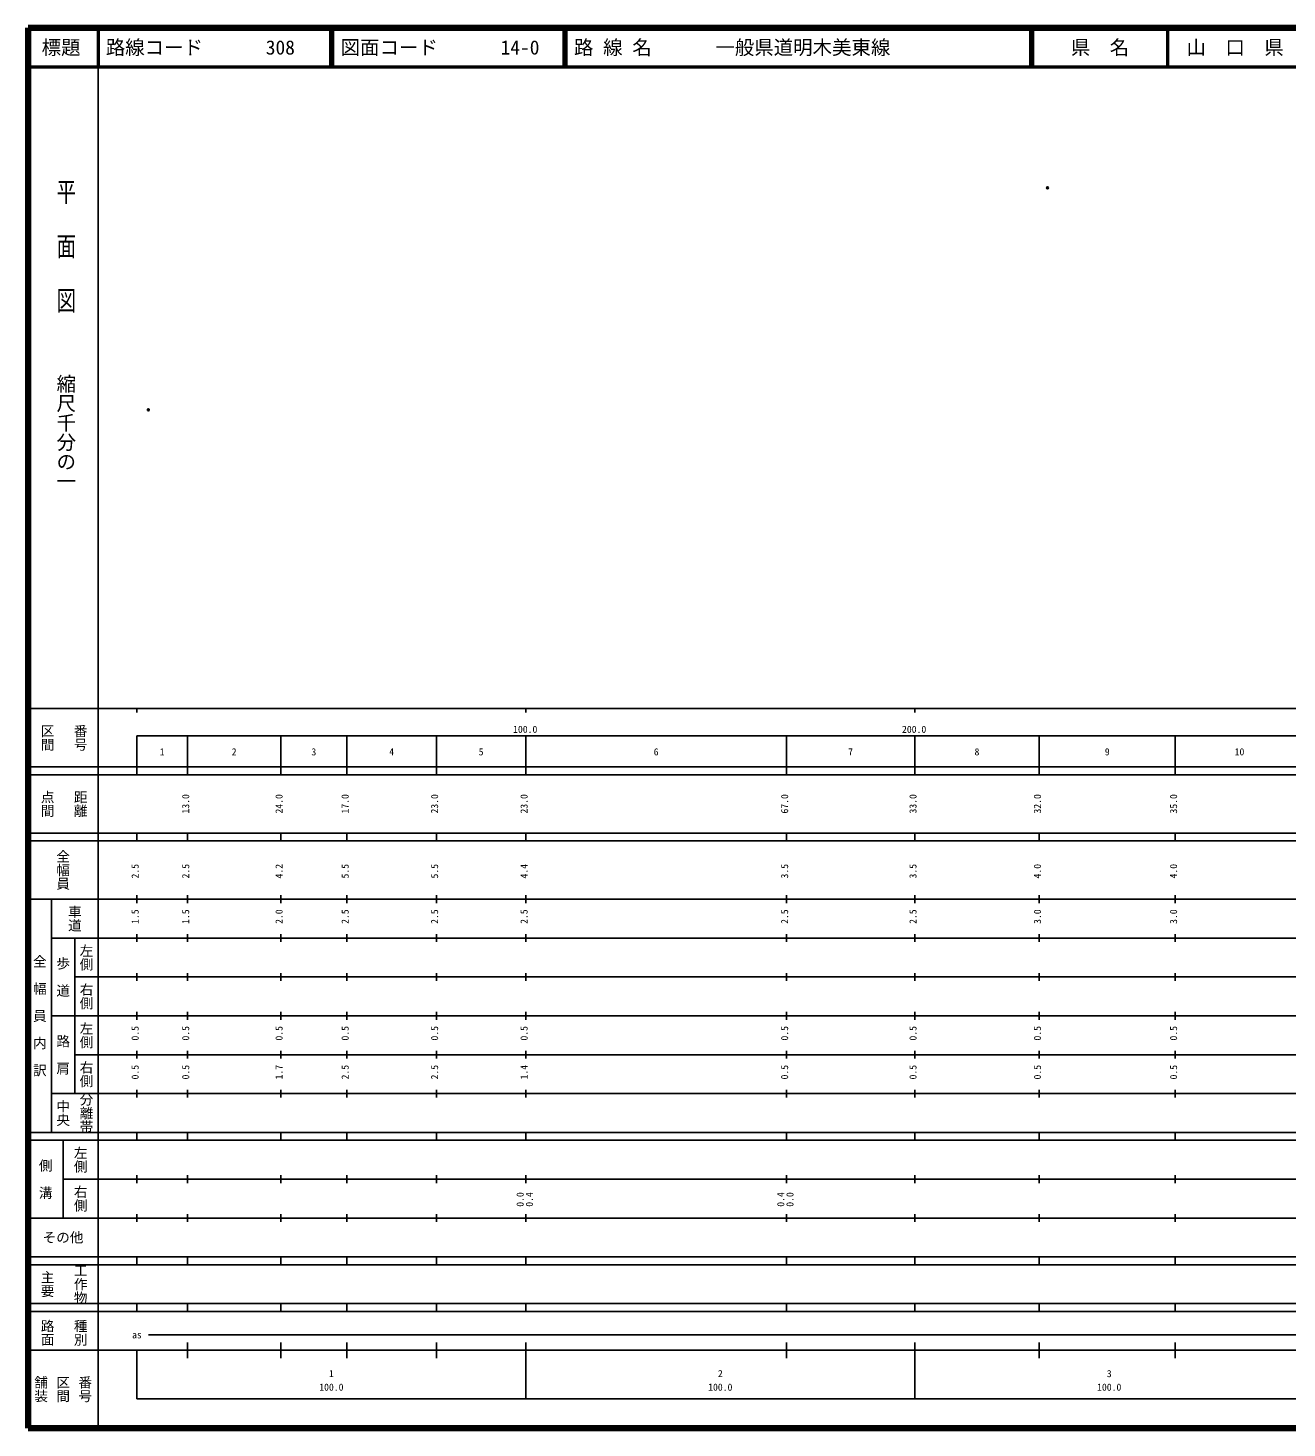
# Model space of a CAD drawing. Units: millimetres on the paper. Extents: x 40 to 680, y 20 to 380.
# Drawn here: x 40 to 363.7, y 20 to 380 of the extents above; entities that cross this region are included whole.
import ezdxf
from ezdxf.enums import TextEntityAlignment as Align

# ---------------------------------------------------------------- set-up
doc = ezdxf.new("R2010")
doc.units = ezdxf.units.MM
doc.header["$PDMODE"] = 32
doc.header["$PDSIZE"] = 0.5
doc.layers.add('M-OTRS', color=6, linetype='Continuous')
doc.layers.add('M-TTL-TXT', color=7, linetype='Continuous')
for name, color, linetype, lineweight in [('M-TTL', 2, 'Continuous', 140), ('M-TTL-BAND', 7, 'Continuous', 25), ('M-TTL-LINE', 7, 'Continuous', 50)]:
    doc.layers.add(name, color=color, linetype=linetype, lineweight=lineweight)
doc.styles.add('@ＭＳ ゴシック', font='')
doc.styles.add('ＭＳ ゴシック', font='')
doc.styles.get('@ＭＳ ゴシック').set_extended_font_data('@MS Gothic')
doc.styles.get('ＭＳ ゴシック').set_extended_font_data('MS Gothic')

msp = doc.modelspace()

# ---------------------------------------------------------------- linework, layer by layer
at = {"layer": 'M-OTRS'}
for p in [(302.146, 338.905), (70.942, 281.823)]:
    msp.add_point(p, dxfattribs=at)
at = {"layer": 'M-TTL'}
for p, q in [((40, 380), (40, 20)), ((680, 380), (40, 380)), ((40, 20), (680, 20))]:
    msp.add_line(p, q, dxfattribs=at)
at = {"layer": 'M-TTL-BAND'}
for p, q in [((58, 370), (58, 20)), ((40, 205), (579, 205)), ((68, 205), (68, 204)), ((168, 205), (168, 204)), ((268, 205), (268, 204)), ((68, 198), (579, 198)), ((68, 198), (68, 188)), ((81, 188), (81, 198)), ((105, 188), (105, 198)), ((122, 188), (122, 198)), ((145, 188), (145, 198)), ((168, 188), (168, 198)), ((235, 188), (235, 198)), ((268, 188), (268, 198)), ((300, 188), (300, 198)), ((335, 188), (335, 198)), ((40, 190), (579, 190)), ((40, 188), (579, 188)), ((40, 173), (579, 173)), ((68, 171), (68, 173)), ((81, 171), (81, 173)), ((105, 171), (105, 173)), ((122, 171), (122, 173)), ((145, 171), (145, 173)), ((168, 171), (168, 173)), ((235, 171), (235, 173)), ((268, 171), (268, 173)), ((300, 171), (300, 173)), ((335, 171), (335, 173)), ((40, 171), (579, 171)), ((40, 156), (579, 156)), ((46, 96), (46, 156)), ((68, 155), (68, 157)), ((81, 155), (81, 157)), ((105, 155), (105, 157)), ((122, 155), (122, 157)), ((145, 155), (145, 157)), ((168, 155), (168, 157)), ((235, 155), (235, 157)), ((268, 155), (268, 157)), ((300, 155), (300, 157)), ((335, 155), (335, 157)), ((46, 146), (579, 146)), ((52, 146), (52, 106)), ((68, 145), (68, 147)), ((81, 145), (81, 147)), ((105, 145), (105, 147)), ((122, 145), (122, 147)), ((145, 145), (145, 147)), ((168, 145), (168, 147)), ((235, 145), (235, 147)), ((268, 145), (268, 147)), ((300, 145), (300, 147)), ((335, 145), (335, 147)), ((68, 135), (68, 137)), ((81, 135), (81, 137)), ((105, 135), (105, 137)), ((122, 135), (122, 137)), ((145, 135), (145, 137)), ((168, 135), (168, 137)), ((235, 135), (235, 137)), ((268, 135), (268, 137)), ((300, 135), (300, 137)), ((335, 135), (335, 137)), ((52, 136), (579, 136)), ((46, 126), (579, 126)), ((68, 125), (68, 127)), ((81, 125), (81, 127)), ((105, 125), (105, 127)), ((122, 125), (122, 127)), ((145, 125), (145, 127)), ((168, 125), (168, 127)), ((235, 125), (235, 127)), ((268, 125), (268, 127)), ((300, 125), (300, 127)), ((335, 125), (335, 127)), ((52, 116), (579, 116)), ((68, 115), (68, 117)), ((81, 115), (81, 117)), ((105, 115), (105, 117)), ((122, 115), (122, 117)), ((145, 115), (145, 117)), ((168, 115), (168, 117)), ((235, 115), (235, 117)), ((268, 115), (268, 117)), ((300, 115), (300, 117)), ((335, 115), (335, 117)), ((46, 106), (579, 106)), ((68, 105), (68, 107)), ((81, 105), (81, 107)), ((105, 105), (105, 107)), ((122, 105), (122, 107)), ((145, 105), (145, 107)), ((168, 105), (168, 107)), ((235, 105), (235, 107)), ((268, 105), (268, 107)), ((300, 105), (300, 107)), ((335, 105), (335, 107)), ((40, 96), (579, 96)), ((40, 94), (579, 94)), ((49, 94), (49, 74)), ((68, 94), (68, 96)), ((81, 94), (81, 96)), ((105, 94), (105, 96)), ((122, 94), (122, 96)), ((145, 94), (145, 96)), ((168, 94), (168, 96)), ((235, 94), (235, 96)), ((268, 94), (268, 96)), ((300, 94), (300, 96)), ((335, 94), (335, 96)), ((49, 84), (579, 84)), ((68, 83), (68, 85)), ((81, 83), (81, 85)), ((105, 83), (105, 85)), ((122, 83), (122, 85)), ((145, 83), (145, 85)), ((168, 83), (168, 85)), ((235, 83), (235, 85)), ((268, 83), (268, 85)), ((300, 83), (300, 85)), ((335, 83), (335, 85)), ((40, 74), (579, 74)), ((68, 73), (68, 75)), ((81, 73), (81, 75)), ((105, 73), (105, 75)), ((122, 73), (122, 75)), ((145, 73), (145, 75)), ((168, 73), (168, 75)), ((235, 73), (235, 75)), ((268, 73), (268, 75)), ((300, 73), (300, 75)), ((335, 73), (335, 75)), ((40, 64), (579, 64)), ((40, 62), (579, 62)), ((68, 62), (68, 64)), ((81, 62), (81, 64)), ((105, 62), (105, 64)), ((122, 62), (122, 64)), ((145, 62), (145, 64)), ((168, 62), (168, 64)), ((235, 62), (235, 64)), ((268, 62), (268, 64)), ((300, 62), (300, 64)), ((335, 62), (335, 64)), ((40, 52), (579, 52)), ((68, 50), (68, 52)), ((81, 50), (81, 52)), ((105, 50), (105, 52)), ((122, 50), (122, 52)), ((145, 50), (145, 52)), ((168, 50), (168, 52)), ((235, 50), (235, 52)), ((268, 50), (268, 52)), ((300, 50), (300, 52)), ((335, 50), (335, 52)), ((40, 50), (579, 50)), ((71, 44), (485.5, 44)), ((40, 40), (579, 40)), ((68, 40), (68, 27.5)), ((81, 38), (81, 42)), ((105, 38), (105, 42)), ((122, 38), (122, 42)), ((145, 38), (145, 42)), ((168, 27.5), (168, 42)), ((235, 38), (235, 42)), ((268, 27.5), (268, 42)), ((300, 38), (300, 42)), ((335, 38), (335, 42)), ((68, 27.5), (579, 27.5))]:
    msp.add_line(p, q, dxfattribs=at)
at = {"layer": 'M-TTL-LINE'}
for p, q in [((58, 380), (58, 370)), ((117.75, 380), (117.75, 370)), ((118.25, 380), (118.25, 370)), ((177.75, 380), (177.75, 370)), ((178.25, 380), (178.25, 370)), ((297.75, 380), (297.75, 370)), ((298.25, 380), (298.25, 370)), ((333, 380), (333, 370)), ((40, 370), (680, 370))]:
    msp.add_line(p, q, dxfattribs=at)

# ---------------------------------------------------------------- texts
at = {"layer": 'M-TTL-BAND', "style": '@ＭＳ ゴシック', "width": 1.4}
msp.add_text('平  面  図', height=3.666, rotation=270, dxfattribs=at).set_placement((49.777, 306.475), align=Align.MIDDLE_RIGHT)
at = {"layer": 'M-TTL-BAND', "style": '@ＭＳ ゴシック'}
msp.add_text('縮尺千分の一', height=3.666, rotation=270, dxfattribs=at).set_placement((49.777, 261.03), align=Align.MIDDLE_RIGHT)
for s, p in [('区間', (45, 197.5)), ('番号', (53.5, 197.5)), ('点間', (45, 180.5)), ('距離', (53.5, 180.5)), ('全幅員', (49, 163.5)), ('車道', (52, 151)), ('左側', (55, 141)), ('全\u3000幅\u3000員\u3000内\u3000訳', (43, 126)), ('歩\u3000道', (49, 136)), ('右側', (55, 131)), ('左側', (55, 121)), ('路\u3000肩', (49, 116)), ('右側', (55, 111)), ('分離帯', (55, 101)), ('中央', (49, 101)), ('左側', (53.5, 89)), ('側\u3000溝', (44.5, 84)), ('右側', (53.5, 79)), ('工作物', (53.5, 57)), ('主要', (45, 57)), ('路面', (45, 44.5)), ('種別', (53.5, 44.5)), ('舗装', (43.333, 30)), ('区間', (49, 30)), ('番号', (54.667, 30))]:
    msp.add_text(s, height=2.566, rotation=270, dxfattribs=at).set_placement(p, align=Align.MIDDLE_CENTER)
at = {"layer": 'M-TTL-BAND', "style": 'ＭＳ ゴシック'}
for s, p in [('100.0', (167.844, 198.195)), ('200.0', (267.844, 198.195)), ('1', (74.5, 192.405)), ('2', (93, 192.405)), ('3', (113.5, 192.405)), ('4', (133.5, 192.405)), ('5', (156.5, 192.405)), ('6', (201.5, 192.405)), ('7', (251.5, 192.405)), ('8', (284, 192.405)), ('9', (317.5, 192.405)), ('10', (351.5, 192.405)), ('as', (68, 42.5)), ('1', (118, 32.523)), ('2', (218, 32.523)), ('3', (318, 32.523)), ('100.0', (118, 29.033)), ('100.0', (218, 29.033)), ('100.0', (318, 29.033))]:
    msp.add_text(s, height=1.833, dxfattribs=at).set_placement(p, align=Align.BOTTOM_CENTER)
for s, p in [('13.0', (82, 180.5)), ('24.0', (106, 180.5)), ('17.0', (123, 180.5)), ('23.0', (146, 180.5)), ('23.0', (169, 180.5)), ('67.0', (236, 180.5)), ('33.0', (269, 180.5)), ('32.0', (301, 180.5)), ('35.0', (336, 180.5)), ('2.5', (69, 163.174)), ('2.5', (82, 163.174)), ('4.2', (106, 163.174)), ('5.5', (123, 163.174)), ('5.5', (146, 163.174)), ('4.4', (169, 163.174)), ('3.5', (236, 163.174)), ('3.5', (269, 163.174)), ('4.0', (301, 163.174)), ('4.0', (336, 163.174)), ('1.5', (69, 151.5)), ('1.5', (82, 151.5)), ('2.0', (106, 151.5)), ('2.5', (123, 151.5)), ('2.5', (146, 151.5)), ('2.5', (169, 151.5)), ('2.5', (236, 151.5)), ('2.5', (269, 151.5)), ('3.0', (301, 151.5)), ('3.0', (336, 151.5)), ('0.5', (69, 121.5)), ('0.5', (82, 121.5)), ('0.5', (106, 121.5)), ('0.5', (123, 121.5)), ('0.5', (146, 121.5)), ('0.5', (169, 121.5)), ('0.5', (236, 121.5)), ('0.5', (269, 121.5)), ('0.5', (301, 121.5)), ('0.5', (336, 121.5)), ('0.5', (69, 111.5)), ('0.5', (82, 111.5)), ('1.7', (106, 111.5)), ('2.5', (123, 111.5)), ('2.5', (146, 111.5)), ('1.4', (169, 111.5)), ('0.5', (236, 111.5)), ('0.5', (269, 111.5)), ('0.5', (301, 111.5)), ('0.5', (336, 111.5)), ('0.0', (168, 78.764)), ('0.4', (170.37, 78.764)), ('0.4', (235, 78.764)), ('0.0', (237.37, 78.764))]:
    msp.add_text(s, height=1.833, rotation=90, dxfattribs=at).set_placement(p, align=Align.BOTTOM_CENTER)
msp.add_text('その他', height=2.566, dxfattribs=at).set_placement((49, 69), align=Align.MIDDLE_CENTER)
at = {"layer": 'M-TTL-TXT', "style": 'ＭＳ ゴシック'}
for s, p in [('標題', (48.5, 375)), ('県\u3000名', (315.625, 375)), ('山\u3000口\u3000県', (350.375, 375))]:
    msp.add_text(s, height=3.666, dxfattribs=at).set_placement(p, align=Align.MIDDLE_CENTER)
for s, p in [('路線コード', (60, 375)), ('308', (101.142, 375)), ('図面コード', (120.38, 375)), ('14-0', (161.521, 375)), ('路 線 名', (180.38, 375)), ('一般県道明木美東線', (216.734, 375))]:
    msp.add_text(s, height=3.666, dxfattribs=at).set_placement(p, align=Align.MIDDLE_LEFT)

doc.saveas('drawing.dxf')
